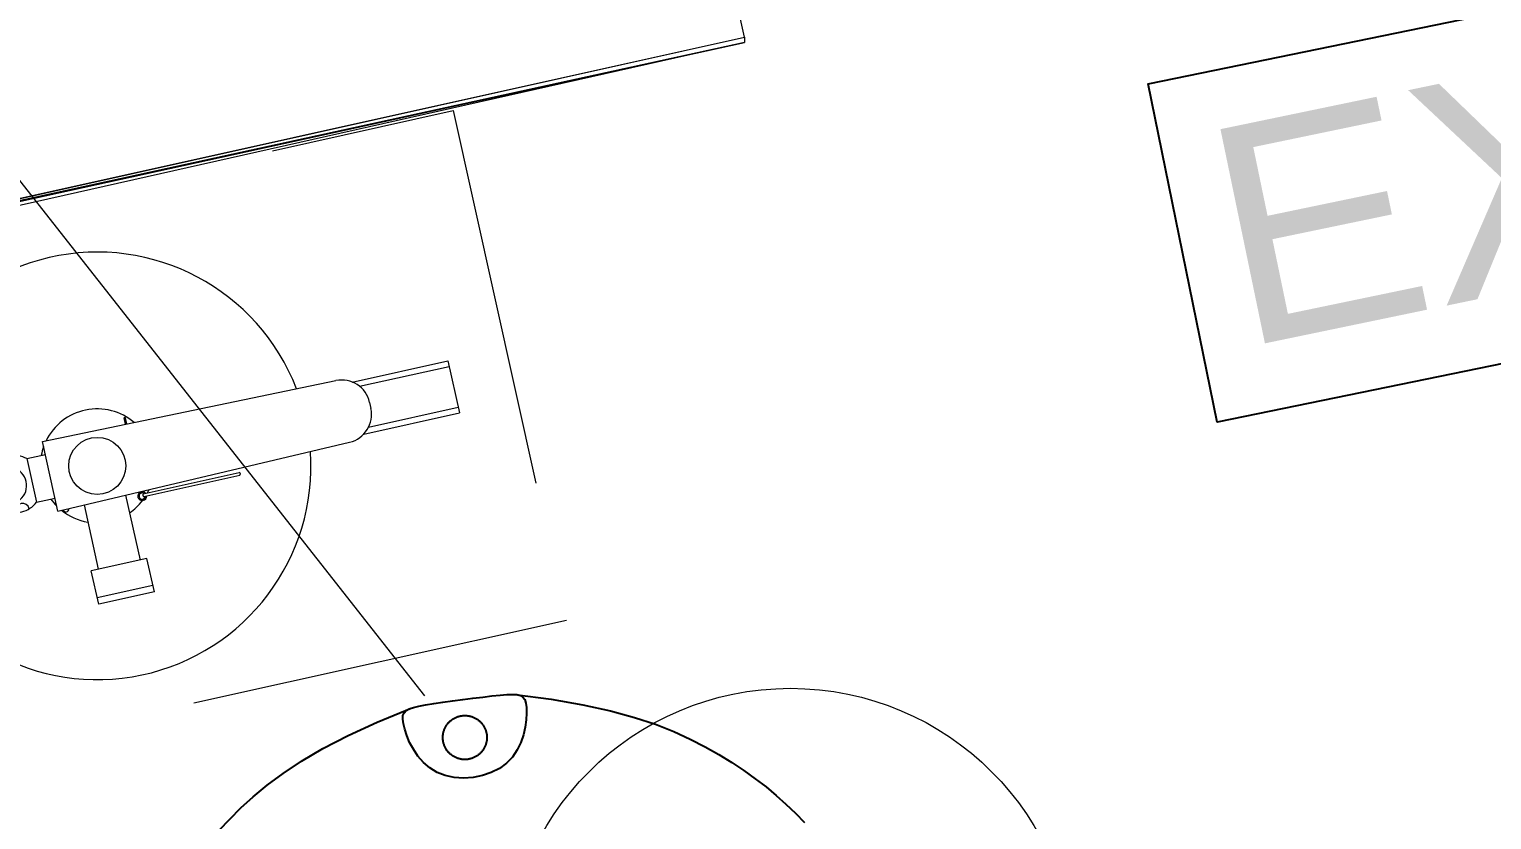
# Model space of a CAD drawing. Header units: inches. Extents: x 0.9 to 36.3, y 0.7 to 23.3.
# Drawn here: x 25.479 to 25.9389, y 13.9767 to 14.2253 of the extents above; entities that cross this region are included whole.
import ezdxf

# ---------------------------------------------------------------- set-up
doc = ezdxf.new("R2010")
doc.units = ezdxf.units.IN
doc.linetypes.add('ACAD_ISO02W100', pattern=[15, 12, -3])
doc.layers.get('0').update_dxf_attribs({"color": 1})
doc.layers.add('Boarder for name', color=7, linetype='Continuous', lineweight=5, true_color=0x777777)
doc.layers.add('PDF_Geometry', color=7, linetype='Continuous', lineweight=9, true_color=0x777777)
doc.layers.add('EXIT', color=10, linetype='Continuous')
doc.layers.add('Smoke Detector', color=40, linetype='Continuous')
doc.layers.add('Fire Extinguisher', color=12, linetype='Continuous', lineweight=15)
doc.layers.add('Numbering CCTV', color=38, linetype='Continuous', lineweight=0)
doc.styles.get("Standard").update_dxf_attribs({"font": 'arial.ttf'})

# ---------------------------------------------------------------- blocks, each defined once
blk = doc.blocks.new('Fire Extinguisher_top_dwgmodels.com')
at = {"color": 0}
for p, q in [((-13.51, -10), (-13.51, 10)), ((-13.51, 10), (70.6, 8.86)), ((10.31, 9.68), (10.31, 11.5)), ((10.66, 9.67), (10.66, 11.5)), ((-111.65, 8), (-46.96, 8)), ((-34.94, 6.6), (-37.6, 6.6)), ((-34.87, 8), (-34.87, -8)), ((-34.87, 8), (-23.48, 8)), ((-34.87, 4.55), (-23.19, 4.55)), ((-34.75, 5.68), (-23.19, 5.68)), ((-18.87, 6.28), (-18.87, -6.28)), ((-18.87, 6.28), (-13.51, 6.28)), ((74.98, 7.47), (102.49, 7.47)), ((76.72, 5.87), (102.49, 5.87)), ((102.49, 7.47), (102.49, -7.47)), ((78.49, 0.86), (78.49, -0.86)), ((-111.65, -8), (-46.96, -8)), ((-34.94, -6.6), (-37.6, -6.6)), ((-34.87, -4.55), (-23.19, -4.55)), ((-34.87, -8), (-23.48, -8)), ((-34.75, -5.68), (-23.19, -5.68)), ((-18.87, -6.28), (-13.51, -6.28)), ((74.98, -7.47), (102.49, -7.47)), ((76.72, -5.87), (102.49, -5.87)), ((-13.51, -10), (70.6, -8.86)), ((-6, -9.9), (-6, -28.4)), ((6, -9.73), (6, -28.4)), ((10.31, -9.69), (10.31, -9.68)), ((10.66, -9.93), (10.66, -9.67)), ((10.78, -10.15), (10.98, -9.86)), ((10.91, -10.42), (38.51, -10.42)), ((10.91, -11.22), (38.51, -11.22)), ((-8, -38), (-8, -28.4)), ((8, -28.4), (-8, -28.4)), ((8, -38), (8, -28.4)), ((-8, -36.1), (8, -36.1)), ((8, -38), (-8, -38))]:
    blk.add_line(p, q, dxfattribs=at)
blk.add_circle((0, 0), 8, dxfattribs=at)
for centre, radius, start, end in [((0, 0), 60, 8.6363, 172.3377), ((0, 0), 16, 37.0611, 141.3809), ((0, 0), 16, 147.6298, 156.9032), ((10.49, 11.46), 0.177, 14.0852, 165.9148), ((70.49, 0.86), 8, 0, 89.221), ((-111.65, 0), 8, 90, 270), ((-48.91, -37.02), 45.07, 75.4552, 87.5164), ((-23.63, 0.55), 7.45, 50.2127, 88.8117), ((-23.25, 7.65), 1.98, 271.9881, 358.9526), ((-25.55, 0), 5.13, 297.4534, 62.5466), ((70.49, -0.86), 8, 270.779, 0), ((0, 0), 60, 187.6623, 351.3637), ((-48.91, 37.02), 45.07, 272.4836, 284.5448), ((-23.63, -0.55), 7.45, 271.1883, 309.7873), ((-23.25, -7.65), 1.98, 1.0474, 88.0119), ((0, 0), 16, 203.0968, 212.3702), ((0, 0), 16, 218.6191, 247.9757), ((-11.23, -9.92), 0.819, 184.1848, 357.3731), ((0, 0), 16, 292.0243, 310.0558), ((10.49, -11.01), 1.25, 101.8101, 350.1732), ((10.49, -11.01), 0.907, 90, 346.3844), ((10.21, -9.68), 0.107, 282.2941, 2.9308), ((10.44, -9.88), 0.229, 277.2272, 346.9737), ((11.11, -10.82), 0.447, 116.5651, 243.4349), ((0, 0), 16, 312.0013, 315.4535), ((10.49, -11.01), 0.907, 40.2976, 70.7774), ((10.49, -11.01), 1.25, 27.9629, 66.6982), ((0, 0), 16, 319.3461, 322.9389), ((38.31, -10.82), 0.447, 296.5651, 63.4349)]:
    blk.add_arc(centre, radius, start, end, dxfattribs=at)

msp = doc.modelspace()

# ---------------------------------------------------------------- linework, layer by layer
at = {"layer": 'Boarder for name', "linetype": 'ByBlock'}
msp.add_lwpolyline([(25.60334, 14.01567), (25.43168, 14.234)], dxfattribs=at)
at = {"layer": 'EXIT', "linetype": 'ByBlock', "ltscale": 0.001}
msp.add_lwpolyline([(26.08255, 14.14885), (25.85254, 14.10165), (25.83084, 14.20811), (26.06085, 14.25532)], close=True, dxfattribs=at)
at = {"layer": 'Fire Extinguisher', "linetype": 'ACAD_ISO02W100', "ltscale": 0.01}
msp.add_lwpolyline([(25.34064, 14.13942), (25.61234, 14.19968), (25.64791, 14.03931), (25.3762, 13.97905)], close=True, dxfattribs=at)
at = {"layer": 'Numbering CCTV', "linetype": 'ByBlock', "ltscale": 0.001}
msp.add_circle((25.71834, 13.92848), 0.08952, dxfattribs=at)
at = {"layer": 'PDF_Geometry', "linetype": 'ByBlock'}
for points in [[(26.38226, 13.25446), (26.49892, 12.73615), (26.1056, 12.64949), (25.89895, 13.58445), (25.85061, 13.57278), (25.4823, 13.49112), (25.3373, 14.14109), (25.70395, 14.22275), (25.68395, 14.31275), (25.26397, 14.21942), (25.28397, 14.12943), (25.28897, 14.13109), (25.43397, 13.48112), (25.17064, 13.42279), (25.17231, 13.41779)], [(25.41897, 14.15942), (25.70395, 14.22275), (25.70395, 14.22109), (25.3373, 14.14109), (25.4823, 13.49112)], [(25.89728, 13.58611), (25.48396, 13.49445), (25.48396, 13.49278), (25.4823, 13.49278), (25.33897, 14.14109), (25.70395, 14.22109), (25.34064, 14.13942), (25.48396, 13.49445), (25.48396, 13.49278), (25.4823, 13.49278), (25.33897, 14.14276)], [(25.70395, 14.22109), (25.70395, 14.22109)]]:
    msp.add_lwpolyline(points, dxfattribs=at)
at = {"layer": 'Smoke Detector', "linetype": 'ByBlock'}
for points in [[(25.62907, 13.99442), (25.62683, 13.99278), (25.62427, 13.99148), (25.62147, 13.99053), (25.61854, 13.98995), (25.61556, 13.98975), (25.61262, 13.98994), (25.60981, 13.99054), (25.60721, 13.99155), (25.60492, 13.99296), (25.60292, 13.99471), (25.60121, 13.9967), (25.59977, 13.99883), (25.59861, 14.001), (25.5977, 14.00312), (25.59704, 14.0051), (25.59662, 14.00683), (25.59643, 14.00826), (25.59649, 14.0094), (25.59683, 14.0103), (25.59747, 14.011), (25.59845, 14.01155), (25.59978, 14.01199), (25.6015, 14.01239), (25.60362, 14.01277), (25.60616, 14.01318), (25.60903, 14.01361), (25.61212, 14.01404), (25.61531, 14.01447), (25.61851, 14.01489), (25.62161, 14.01526), (25.62449, 14.01559), (25.62705, 14.01585), (25.6292, 14.01603), (25.63096, 14.0161), (25.63236, 14.01601), (25.63345, 14.01573), (25.63425, 14.01522), (25.63481, 14.01444), (25.63516, 14.01336), (25.63535, 14.01193), (25.63539, 14.01015), (25.63526, 14.00806), (25.63494, 14.00578), (25.63437, 14.00338), (25.63354, 14.00096), (25.6324, 13.9986), (25.63093, 13.99639)], [(25.61943, 14.00852), (25.61962, 14.0084), (25.61981, 14.00828), (25.62, 14.00815), (25.62018, 14.00801), (25.62036, 14.00787), (25.62053, 14.00773), (25.6207, 14.00757), (25.62086, 14.00742), (25.62102, 14.00725), (25.62117, 14.00709), (25.62131, 14.00691), (25.62146, 14.00674), (25.62159, 14.00655), (25.62172, 14.00637), (25.62184, 14.00618), (25.62196, 14.00598), (25.62207, 14.00579), (25.62217, 14.00558), (25.62227, 14.00538), (25.62236, 14.00517), (25.62244, 14.00496), (25.62252, 14.00475), (25.62259, 14.00453), (25.62265, 14.00432), (25.6227, 14.0041), (25.62275, 14.00387), (25.62279, 14.00365), (25.62283, 14.00343), (25.62285, 14.0032), (25.62287, 14.00298), (25.62288, 14.00275), (25.62289, 14.00252), (25.62288, 14.0023), (25.62287, 14.00207), (25.62285, 14.00185), (25.62283, 14.00162), (25.62279, 14.0014), (25.62275, 14.00117), (25.6227, 14.00095), (25.62265, 14.00073), (25.62259, 14.00052), (25.62252, 14.0003), (25.62244, 14.00009), (25.62236, 13.99988), (25.62227, 13.99967), (25.62217, 13.99946), (25.62207, 13.99926), (25.62196, 13.99906), (25.62184, 13.99887), (25.62172, 13.99868), (25.62159, 13.99849), (25.62146, 13.99831), (25.62131, 13.99814), (25.62117, 13.99796), (25.62102, 13.99779), (25.62086, 13.99763), (25.6207, 13.99747), (25.62053, 13.99732), (25.62036, 13.99718), (25.62018, 13.99704), (25.62, 13.9969), (25.61981, 13.99677), (25.61962, 13.99665), (25.61943, 13.99653), (25.61923, 13.99642), (25.61903, 13.99632), (25.61882, 13.99622), (25.61861, 13.99613), (25.6184, 13.99605), (25.61819, 13.99597), (25.61797, 13.9959), (25.61776, 13.99584), (25.61754, 13.99579), (25.61732, 13.99574), (25.61709, 13.9957), (25.61687, 13.99566), (25.61664, 13.99564), (25.61642, 13.99562), (25.61619, 13.99561), (25.61597, 13.99561), (25.61574, 13.99561), (25.61551, 13.99562), (25.61529, 13.99564), (25.61506, 13.99566), (25.61484, 13.9957), (25.61462, 13.99574), (25.61439, 13.99579), (25.61417, 13.99584), (25.61396, 13.9959), (25.61374, 13.99597), (25.61353, 13.99605), (25.61332, 13.99613), (25.61311, 13.99622), (25.61291, 13.99632), (25.6127, 13.99642), (25.61251, 13.99653), (25.61231, 13.99665), (25.61212, 13.99677), (25.61194, 13.9969), (25.61175, 13.99704), (25.61158, 13.99718), (25.6114, 13.99732), (25.61124, 13.99747), (25.61107, 13.99763), (25.61092, 13.99779), (25.61076, 13.99796), (25.61062, 13.99814), (25.61048, 13.99831), (25.61034, 13.99849), (25.61021, 13.99868), (25.61009, 13.99887), (25.60997, 13.99906), (25.60986, 13.99926), (25.60976, 13.99946), (25.60966, 13.99967), (25.60957, 13.99988), (25.60949, 14.00009), (25.60941, 14.0003), (25.60934, 14.00052), (25.60928, 14.00073), (25.60923, 14.00095), (25.60918, 14.00117), (25.60914, 14.0014), (25.60911, 14.00162), (25.60908, 14.00185), (25.60906, 14.00207), (25.60905, 14.0023), (25.60905, 14.00252), (25.60905, 14.00275), (25.60906, 14.00298), (25.60908, 14.0032), (25.60911, 14.00343), (25.60914, 14.00365), (25.60918, 14.00387), (25.60923, 14.0041), (25.60928, 14.00432), (25.60934, 14.00453), (25.60941, 14.00475), (25.60949, 14.00496), (25.60957, 14.00517), (25.60966, 14.00538), (25.60976, 14.00558), (25.60986, 14.00579), (25.60997, 14.00598), (25.61009, 14.00618), (25.61021, 14.00637), (25.61034, 14.00655), (25.61048, 14.00674), (25.61062, 14.00691), (25.61076, 14.00709), (25.61092, 14.00725), (25.61107, 14.00742), (25.61124, 14.00757), (25.6114, 14.00773), (25.61158, 14.00787), (25.61175, 14.00801), (25.61194, 14.00815), (25.61212, 14.00828), (25.61231, 14.0084), (25.61251, 14.00852), (25.6127, 14.00863), (25.61291, 14.00873), (25.61311, 14.00883), (25.61332, 14.00892), (25.61353, 14.009), (25.61374, 14.00908), (25.61396, 14.00915), (25.61417, 14.00921), (25.61439, 14.00926), (25.61462, 14.00931), (25.61484, 14.00935), (25.61506, 14.00938), (25.61529, 14.00941), (25.61551, 14.00943), (25.61574, 14.00944), (25.61597, 14.00944), (25.61619, 14.00944), (25.61642, 14.00943), (25.61664, 14.00941), (25.61687, 14.00938), (25.61709, 14.00935), (25.61732, 14.00931), (25.61754, 14.00926), (25.61776, 14.00921), (25.61797, 14.00915), (25.61819, 14.00908), (25.6184, 14.009), (25.61861, 14.00892), (25.61882, 14.00883), (25.61903, 14.00873), (25.61923, 14.00863)]]:
    msp.add_lwpolyline(points, close=True, dxfattribs=at)
for points in [[(25.63166, 14.01606), (25.64312, 14.01456), (25.65311, 14.01284), (25.6618, 14.01094), (25.66935, 14.00887), (25.67593, 14.00668), (25.68171, 14.00437), (25.68685, 14.002), (25.69152, 13.99957), (25.69586, 13.99713), (25.69992, 13.99465), (25.70373, 13.99214), (25.70732, 13.98958), (25.7107, 13.98697), (25.71391, 13.98429), (25.71697, 13.98153), (25.71991, 13.97869), (25.72275, 13.97575)], [(25.53872, 13.97343), (25.542, 13.97687), (25.54556, 13.98036), (25.54944, 13.98391), (25.55379, 13.98753), (25.55878, 13.99125), (25.56457, 13.99508), (25.57133, 13.99903), (25.57923, 14.00312), (25.58843, 14.00736), (25.59911, 14.01177)]]:
    msp.add_lwpolyline(points, dxfattribs=at)

# ---------------------------------------------------------------- block references
at = {"layer": 'Fire Extinguisher', "xscale": 0.001120411850034704, "yscale": 0.001120411850034704, "zscale": 0.001120411850034704, "rotation": 12.50434324457785}
msp.add_blockref('Fire Extinguisher_top_dwgmodels.com', (25.50035, 14.08794), dxfattribs=at)

# ---------------------------------------------------------------- texts
at = {"layer": 'EXIT', "linetype": 'ACAD_ISO02W100', "ltscale": 0.01}
msp.add_text('EXIT', height=0.068792, rotation=11.7335, dxfattribs=at).set_placement((25.85989, 14.12487))

doc.saveas('drawing.dxf')
